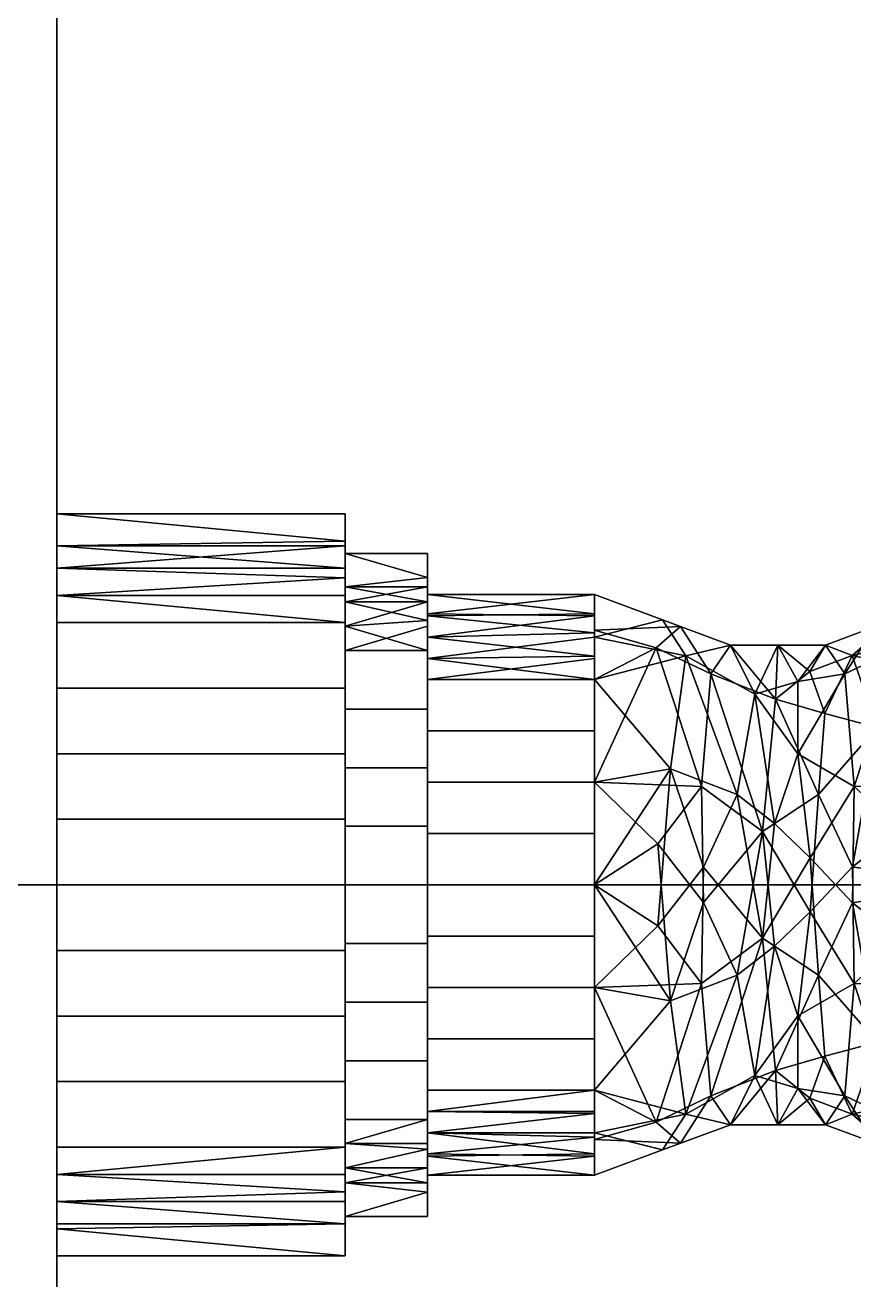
# Model space of a CAD drawing. Header units: millimetres. Extents: x -75 to 3610, y -1375 to 0.
# Drawn here: x -1.5 to 38.7, y -539.2 to -478.3 of the extents above; entities that cross this region are included whole.
import ezdxf

# ---------------------------------------------------------------- set-up
doc = ezdxf.new("R2010")
doc.units = ezdxf.units.MM
doc.layers.add('IQ_204_3D', color=7, linetype='Continuous')
doc.layers.add('IQ_CON_COLDWATER_INT', color=7, linetype='Continuous', lineweight=25)

# ---------------------------------------------------------------- blocks, each defined once
blk = doc.blocks.new('coldwater')
blk.add_circle((0, 0), 3)
at = {"extrusion": (-1, 0, 0)}
blk.add_circle((0, 0), 3, dxfattribs=at)
at = {"extrusion": (0, -1, 0)}
blk.add_circle((0, 0), 3, dxfattribs=at)

msp = doc.modelspace()

# ---------------------------------------------------------------- block references
at = {"layer": 'IQ_CON_COLDWATER_INT', "xscale": 25, "yscale": 25, "zscale": 25}
msp.add_blockref('coldwater', (-0.004, -520), dxfattribs=at)

# ---------------------------------------------------------------- meshes
at = {"layer": 'IQ_204_3D'}
mesh = msp.add_polyface(dxfattribs=at)
corners = [(-0.004, -520, 185), (-0.004, -502, 185), (-0.004, -507.272, 172.272), (-0.004, -520, 167), (-0.004, -532.728, 172.272), (-0.004, -538, 185)]
mesh.append_faces([[corners[k] for k in face] for face in [(2, 3, 0, 1)]], dxfattribs={"vtx1": -1})
mesh.append_faces([[corners[k] for k in face] for face in [(4, 5, 0, 3)]], dxfattribs={"vtx2": -1})
mesh = msp.add_polyface(dxfattribs=at)
corners = [(-0.004, -520, 185), (-0.004, -538, 185), (-0.004, -532.728, 197.728), (-0.004, -520, 203), (-0.004, -507.272, 197.728), (-0.004, -502, 185)]
mesh.append_faces([[corners[k] for k in face] for face in [(4, 5, 0, 3)]], dxfattribs={"vtx2": -1})
mesh.append_faces([[corners[k] for k in face] for face in [(0, 1, 2, 3)]], dxfattribs={"vtx3": -1})
mesh = msp.add_polyface(dxfattribs=at)
corners = [(-0.004, -538, 185), (-0.004, -532.728, 172.272), (-0.004, -520, 167), (-0.004, -507.272, 172.272), (-0.004, -502, 185), (13.996, -502, 185), (13.996, -507.272, 172.272), (13.996, -520, 167), (13.996, -532.728, 172.272), (13.996, -538, 185), (13.996, -505.099, 177.518), (-0.004, -504.636, 178.636), (-0.004, -503.55, 181.259), (-0.004, -513.636, 169.636), (13.996, -513.636, 169.636), (13.996, -516.818, 168.318), (-0.004, -535.364, 178.636), (13.996, -535.364, 178.636), (13.996, -536.45, 181.259), (13.996, -526.364, 169.636), (-0.004, -526.364, 169.636), (-0.004, -523.182, 168.318), (-0.004, -505.954, 175.454), (13.996, -503.55, 181.259), (-0.004, -510.454, 170.954), (13.996, -510.454, 170.954), (-0.004, -516.818, 168.318), (13.996, -534.046, 175.454), (-0.004, -534.046, 175.454), (-0.004, -536.682, 181.818), (-0.004, -529.546, 170.954), (13.996, -529.546, 170.954), (13.996, -523.182, 168.318)]
mesh.append_faces([[corners[k] for k in face] for face in [(29, 9, 0)]], dxfattribs={"vtx0": -1})
mesh.append_faces([[corners[k] for k in face] for face in [(6, 22, 10), (18, 16, 17), (9, 29, 18), (22, 6, 3), (10, 11, 23)]], dxfattribs={"vtx0": -1, "vtx1": -1})
mesh.append_faces([[corners[k] for k in face] for face in [(21, 32, 19, 20), (14, 13, 24, 25), (7, 2, 26, 15), (8, 1, 30, 31), (27, 28, 1, 8), (2, 7, 32, 21), (3, 6, 25, 24), (15, 26, 13, 14), (20, 19, 31, 30), (23, 11, 12)]], dxfattribs={"vtx0": -1, "vtx2": -1})
mesh.append_faces([[corners[k] for k in face] for face in [(22, 11, 10), (29, 16, 18)]], dxfattribs={"vtx1": -1, "vtx2": -1})
mesh.append_faces([[corners[k] for k in face] for face in [(16, 28, 27, 17)]], dxfattribs={"vtx1": -1, "vtx3": -1})
mesh.append_faces([[corners[k] for k in face] for face in [(4, 5, 23, 12)]], dxfattribs={"vtx2": -1})
mesh = msp.add_polyface(dxfattribs=at)
corners = [(-0.004, -502, 185), (-0.004, -507.272, 197.728), (-0.004, -520, 203), (-0.004, -532.728, 197.728), (-0.004, -538, 185), (13.996, -538, 185), (13.996, -532.728, 197.728), (13.996, -520, 203), (13.996, -507.272, 197.728), (13.996, -502, 185), (13.996, -534.901, 192.482), (-0.004, -535.364, 191.364), (-0.004, -536.45, 188.741), (-0.004, -526.364, 200.364), (13.996, -526.364, 200.364), (13.996, -523.182, 201.682), (13.996, -504.636, 191.364), (-0.004, -504.636, 191.364), (-0.004, -505.954, 194.546), (13.996, -513.636, 200.364), (-0.004, -513.636, 200.364), (-0.004, -516.818, 201.682), (-0.004, -534.046, 194.546), (13.996, -536.45, 188.741), (-0.004, -529.546, 199.046), (13.996, -529.546, 199.046), (-0.004, -523.182, 201.682), (-0.004, -503.55, 188.741), (13.996, -503.318, 188.182), (13.996, -505.954, 194.546), (-0.004, -510.454, 199.046), (13.996, -510.454, 199.046), (13.996, -516.818, 201.682)]
mesh.append_faces([[corners[k] for k in face] for face in [(6, 22, 10), (22, 6, 3), (10, 11, 23)]], dxfattribs={"vtx0": -1, "vtx1": -1})
mesh.append_faces([[corners[k] for k in face] for face in [(21, 32, 19, 20), (14, 13, 24, 25), (7, 2, 26, 15), (29, 18, 1, 8), (18, 29, 16, 17), (2, 7, 32, 21), (3, 6, 25, 24), (15, 26, 13, 14), (20, 19, 31, 30), (23, 11, 12), (30, 31, 8, 1), (27, 16, 28)]], dxfattribs={"vtx0": -1, "vtx2": -1})
mesh.append_faces([[corners[k] for k in face] for face in [(9, 0, 28)]], dxfattribs={"vtx1": -1})
mesh.append_faces([[corners[k] for k in face] for face in [(27, 17, 16), (22, 11, 10), (0, 27, 28)]], dxfattribs={"vtx1": -1, "vtx2": -1})
mesh.append_faces([[corners[k] for k in face] for face in [(4, 5, 23, 12)]], dxfattribs={"vtx2": -1})
mesh = msp.add_polyface(dxfattribs=at)
corners = [(13.996, -538, 185), (13.996, -532.728, 172.272), (13.996, -520, 167), (13.996, -507.272, 172.272), (13.996, -502, 185), (13.996, -503.912, 185), (13.996, -508.624, 173.624), (13.996, -520, 168.912), (13.996, -531.376, 173.624), (13.996, -536.088, 185)]
mesh.append_faces([[corners[k] for k in face] for face in [(8, 1, 2, 7)]], dxfattribs={"vtx0": -1, "vtx2": -1})
mesh.append_faces([[corners[k] for k in face] for face in [(2, 3, 6, 7)]], dxfattribs={"vtx1": -1, "vtx3": -1})
mesh.append_faces([[corners[k] for k in face] for face in [(9, 0, 1, 8)]], dxfattribs={"vtx2": -1})
mesh.append_faces([[corners[k] for k in face] for face in [(3, 4, 5, 6)]], dxfattribs={"vtx3": -1})
mesh = msp.add_polyface(dxfattribs=at)
corners = [(13.996, -502, 185), (13.996, -507.272, 197.728), (13.996, -520, 203), (13.996, -532.728, 197.728), (13.996, -538, 185), (13.996, -536.088, 185), (13.996, -531.376, 196.376), (13.996, -520, 201.088), (13.996, -508.624, 196.376), (13.996, -503.912, 185)]
mesh.append_faces([[corners[k] for k in face] for face in [(1, 8, 9, 0)]], dxfattribs={"vtx0": -1})
mesh.append_faces([[corners[k] for k in face] for face in [(8, 1, 2, 7)]], dxfattribs={"vtx0": -1, "vtx2": -1})
mesh.append_faces([[corners[k] for k in face] for face in [(6, 7, 2, 3)]], dxfattribs={"vtx1": -1, "vtx3": -1})
mesh.append_faces([[corners[k] for k in face] for face in [(3, 4, 5, 6)]], dxfattribs={"vtx3": -1})
mesh = msp.add_polyface(dxfattribs=at)
corners = [(13.996, -536.088, 185), (13.996, -531.376, 173.624), (13.996, -520, 168.912), (13.996, -508.624, 173.624), (13.996, -503.912, 185), (17.996, -503.912, 185), (17.996, -508.624, 173.624), (17.996, -520, 168.912), (17.996, -531.376, 173.624), (17.996, -536.088, 185), (17.996, -507.177, 177.119), (13.996, -506.268, 179.312), (13.996, -505.545, 181.06), (13.996, -514.312, 171.268), (17.996, -514.312, 171.268), (17.996, -517.156, 170.09), (17.996, -533.732, 179.312), (13.996, -533.732, 179.312), (13.996, -532.554, 176.468), (17.996, -525.688, 171.268), (13.996, -525.688, 171.268), (13.996, -522.844, 170.09), (13.996, -507.446, 176.468), (17.996, -505.545, 181.06), (13.996, -511.468, 172.446), (17.996, -511.468, 172.446), (13.996, -517.156, 170.09), (13.996, -534.455, 181.06), (17.996, -534.91, 182.156), (17.996, -532.554, 176.468), (13.996, -528.532, 172.446), (17.996, -528.532, 172.446), (17.996, -522.844, 170.09)]
mesh.append_faces([[corners[k] for k in face] for face in [(6, 22, 10), (22, 6, 3), (10, 11, 23)]], dxfattribs={"vtx0": -1, "vtx1": -1})
mesh.append_faces([[corners[k] for k in face] for face in [(21, 32, 19, 20), (14, 13, 24, 25), (7, 2, 26, 15), (23, 11, 12), (29, 18, 1, 8), (15, 26, 13, 14), (18, 29, 16, 17), (2, 7, 32, 21), (20, 19, 31, 30), (3, 6, 25, 24), (30, 31, 8, 1), (27, 16, 28)]], dxfattribs={"vtx0": -1, "vtx2": -1})
mesh.append_faces([[corners[k] for k in face] for face in [(9, 0, 28)]], dxfattribs={"vtx1": -1})
mesh.append_faces([[corners[k] for k in face] for face in [(27, 17, 16), (22, 11, 10), (0, 27, 28)]], dxfattribs={"vtx1": -1, "vtx2": -1})
mesh.append_faces([[corners[k] for k in face] for face in [(4, 5, 23, 12)]], dxfattribs={"vtx2": -1})
mesh = msp.add_polyface(dxfattribs=at)
corners = [(13.996, -503.912, 185), (13.996, -508.624, 196.376), (13.996, -520, 201.088), (13.996, -531.376, 196.376), (13.996, -536.088, 185), (17.996, -536.088, 185), (17.996, -531.376, 196.376), (17.996, -520, 201.088), (17.996, -508.624, 196.376), (17.996, -503.912, 185), (17.996, -532.823, 192.881), (13.996, -533.732, 190.688), (13.996, -534.455, 188.94), (13.996, -525.688, 198.732), (17.996, -525.688, 198.732), (17.996, -522.844, 199.91), (17.996, -506.268, 190.688), (13.996, -506.268, 190.688), (13.996, -507.446, 193.532), (17.996, -514.312, 198.732), (13.996, -514.312, 198.732), (13.996, -517.156, 199.91), (13.996, -532.554, 193.532), (17.996, -534.455, 188.94), (13.996, -528.532, 197.554), (17.996, -528.532, 197.554), (13.996, -522.844, 199.91), (13.996, -505.545, 188.94), (17.996, -505.09, 187.844), (17.996, -507.446, 193.532), (13.996, -511.468, 197.554), (17.996, -511.468, 197.554), (17.996, -517.156, 199.91)]
mesh.append_faces([[corners[k] for k in face] for face in [(6, 22, 10), (22, 6, 3), (10, 11, 23), (18, 16, 17)]], dxfattribs={"vtx0": -1, "vtx1": -1})
mesh.append_faces([[corners[k] for k in face] for face in [(21, 32, 19, 20), (14, 13, 24, 25), (7, 2, 26, 15), (23, 11, 12), (15, 26, 13, 14), (2, 7, 32, 21), (20, 19, 31, 30), (3, 6, 25, 24), (30, 31, 8, 1), (27, 16, 28)]], dxfattribs={"vtx0": -1, "vtx2": -1})
mesh.append_faces([[corners[k] for k in face] for face in [(9, 0, 28)]], dxfattribs={"vtx1": -1})
mesh.append_faces([[corners[k] for k in face] for face in [(27, 17, 16), (8, 29, 1), (22, 11, 10), (0, 27, 28)]], dxfattribs={"vtx1": -1, "vtx2": -1})
mesh.append_faces([[corners[k] for k in face] for face in [(18, 1, 29, 16)]], dxfattribs={"vtx1": -1, "vtx3": -1})
mesh.append_faces([[corners[k] for k in face] for face in [(4, 5, 23, 12)]], dxfattribs={"vtx2": -1})
mesh = msp.add_polyface(dxfattribs=at)
corners = [(17.996, -536.088, 185), (17.996, -531.376, 173.624), (17.996, -520, 168.912), (17.996, -508.624, 173.624), (17.996, -503.912, 185), (17.996, -505.912, 185), (17.996, -510.039, 175.039), (17.996, -520, 170.912), (17.996, -529.961, 175.039), (17.996, -534.088, 185)]
mesh.append_faces([[corners[k] for k in face] for face in [(8, 1, 2, 7)]], dxfattribs={"vtx0": -1, "vtx2": -1})
mesh.append_faces([[corners[k] for k in face] for face in [(2, 3, 6, 7)]], dxfattribs={"vtx1": -1, "vtx3": -1})
mesh.append_faces([[corners[k] for k in face] for face in [(9, 0, 1, 8)]], dxfattribs={"vtx2": -1})
mesh.append_faces([[corners[k] for k in face] for face in [(3, 4, 5, 6)]], dxfattribs={"vtx3": -1})
mesh = msp.add_polyface(dxfattribs=at)
corners = [(17.996, -503.912, 185), (17.996, -508.624, 196.376), (17.996, -520, 201.088), (17.996, -531.376, 196.376), (17.996, -536.088, 185), (17.996, -534.088, 185), (17.996, -529.961, 194.961), (17.996, -520, 199.088), (17.996, -510.039, 194.961), (17.996, -505.912, 185)]
mesh.append_faces([[corners[k] for k in face] for face in [(1, 8, 9, 0)]], dxfattribs={"vtx0": -1})
mesh.append_faces([[corners[k] for k in face] for face in [(8, 1, 2, 7)]], dxfattribs={"vtx0": -1, "vtx2": -1})
mesh.append_faces([[corners[k] for k in face] for face in [(6, 7, 2, 3)]], dxfattribs={"vtx1": -1, "vtx3": -1})
mesh.append_faces([[corners[k] for k in face] for face in [(3, 4, 5, 6)]], dxfattribs={"vtx3": -1})
mesh = msp.add_polyface(dxfattribs=at)
corners = [(17.996, -534.088, 185), (17.996, -529.961, 175.039), (17.996, -520, 170.912), (17.996, -510.039, 175.039), (17.996, -505.912, 185), (26.102, -505.912, 185), (26.102, -510.039, 175.039), (26.102, -520, 170.912), (26.102, -529.961, 175.039), (26.102, -534.088, 185), (26.102, -507.766, 180.526), (17.996, -507.976, 180.019), (17.996, -506.944, 182.51), (17.996, -515.019, 172.976), (26.102, -515.019, 172.976), (26.102, -517.51, 171.944), (26.102, -532.024, 180.019), (17.996, -532.024, 180.019), (17.996, -530.993, 177.529), (26.102, -524.981, 172.976), (17.996, -524.981, 172.976), (17.996, -522.49, 171.944), (26.102, -508.902, 177.782), (26.102, -506.839, 182.763), (17.996, -512.529, 174.007), (26.102, -512.529, 174.007), (17.996, -517.51, 171.944), (17.996, -533.161, 182.763), (26.102, -533.056, 182.51), (26.102, -530.993, 177.529), (17.996, -527.471, 174.007), (26.102, -527.471, 174.007), (26.102, -522.49, 171.944), (17.996, -509.007, 177.529)]
mesh.append_faces([[corners[k] for k in face] for face in [(4, 23, 12), (10, 12, 23), (6, 33, 22), (12, 10, 11), (17, 28, 27), (33, 6, 3)]], dxfattribs={"vtx0": -1, "vtx1": -1})
mesh.append_faces([[corners[k] for k in face] for face in [(21, 32, 19, 20), (7, 2, 26, 15), (24, 25, 14, 13), (29, 18, 1, 8), (15, 26, 13, 14), (17, 16, 28), (18, 29, 16, 17), (2, 7, 32, 21), (20, 19, 31, 30), (3, 6, 25, 24), (30, 31, 8, 1)]], dxfattribs={"vtx0": -1, "vtx2": -1})
mesh.append_faces([[corners[k] for k in face] for face in [(10, 22, 11), (28, 9, 27), (33, 11, 22)]], dxfattribs={"vtx1": -1, "vtx2": -1})
mesh.append_faces([[corners[k] for k in face] for face in [(4, 5, 23), (9, 0, 27)]], dxfattribs={"vtx2": -1})
mesh = msp.add_polyface(dxfattribs=at)
corners = [(17.996, -505.912, 185), (17.996, -510.039, 194.961), (17.996, -520, 199.088), (17.996, -529.961, 194.961), (17.996, -534.088, 185), (26.102, -534.088, 185), (26.102, -529.961, 194.961), (26.102, -520, 199.088), (26.102, -510.039, 194.961), (26.102, -505.912, 185), (26.102, -532.234, 189.474), (17.996, -532.024, 189.981), (17.996, -533.056, 187.49), (17.996, -524.981, 197.024), (26.102, -524.981, 197.024), (26.102, -522.49, 198.056), (26.102, -507.976, 189.981), (17.996, -507.976, 189.981), (17.996, -509.007, 192.471), (26.102, -515.019, 197.024), (17.996, -515.019, 197.024), (17.996, -517.51, 198.056), (26.102, -531.098, 192.218), (26.102, -533.161, 187.237), (17.996, -527.471, 195.993), (26.102, -527.471, 195.993), (17.996, -522.49, 198.056), (17.996, -506.839, 187.237), (26.102, -506.944, 187.49), (26.102, -509.007, 192.471), (17.996, -512.529, 195.993), (26.102, -512.529, 195.993), (26.102, -517.51, 198.056), (17.996, -530.993, 192.471)]
mesh.append_faces([[corners[k] for k in face] for face in [(4, 23, 12), (10, 12, 23), (6, 33, 22), (12, 10, 11), (17, 28, 27), (33, 6, 3)]], dxfattribs={"vtx0": -1, "vtx1": -1})
mesh.append_faces([[corners[k] for k in face] for face in [(21, 32, 19, 20), (7, 2, 26, 15), (24, 25, 14, 13), (15, 26, 13, 14), (2, 7, 32, 21), (20, 19, 31, 30), (3, 6, 25, 24), (30, 31, 8, 1)]], dxfattribs={"vtx0": -1, "vtx2": -1})
mesh.append_faces([[corners[k] for k in face] for face in [(10, 22, 11), (8, 29, 1), (28, 9, 27), (33, 11, 22)]], dxfattribs={"vtx1": -1, "vtx2": -1})
mesh.append_faces([[corners[k] for k in face] for face in [(18, 1, 29, 16), (16, 28, 17, 18)]], dxfattribs={"vtx1": -1, "vtx3": -1})
mesh.append_faces([[corners[k] for k in face] for face in [(4, 5, 23), (9, 0, 27)]], dxfattribs={"vtx2": -1})
mesh = msp.add_polyface(dxfattribs=at)
corners = [(26.102, -534.088, 185), (26.102, -529.961, 175.039), (26.102, -520, 170.912), (26.102, -510.039, 175.039), (26.102, -505.912, 185), (32.691, -508.363, 185), (37.303, -508.363, 185), (43.891, -505.912, 185), (43.891, -510.039, 175.039), (43.891, -520, 170.912), (43.891, -529.961, 175.039), (43.891, -534.088, 185), (37.303, -531.637, 185), (32.691, -531.637, 185), (33.025, -515.621, 174.428), (36.968, -524.379, 174.428), (31.293, -524.778, 173.464), (38.7, -515.222, 173.464), (39.726, -507.462, 185), (38.249, -509.76, 178.341), (34.997, -508.363, 185), (33.874, -510.751, 179.001), (30.528, -508.883, 178.426), (35.966, -513.646, 176.062), (29.782, -514.368, 172.975), (43.891, -507.642, 180.824), (40.911, -508.491, 177.827), (36.557, -518.685, 173.854), (34.249, -522.589, 174.418), (34.88, -529.007, 179.072), (38.619, -520.878, 172.592), (39.813, -527.638, 174.367), (40.597, -532.862, 185), (38.61, -531.13, 179.458), (43.891, -532.358, 180.824), (30.268, -532.538, 185), (31.744, -530.24, 178.341), (26.102, -532.358, 180.824), (29.082, -531.509, 177.827), (34.84, -517.02, 174.635), (35.969, -510.127, 180.225), (36.553, -530.353, 180.672), (34.997, -531.637, 185), (37.279, -528.312, 176.875), (26.102, -524.981, 172.976), (43.891, -515.019, 172.976), (26.102, -507.976, 180.019), (29.396, -507.138, 185), (31.39, -519.138, 172.6), (29.167, -521.986, 171.616), (26.102, -515.019, 172.976), (43.891, -524.981, 172.976)]
mesh.append_faces([[corners[k] for k in face] for face in [(35, 36, 13), (2, 49, 44), (12, 33, 32), (34, 33, 10), (6, 40, 20), (51, 30, 9)]], dxfattribs={"vtx0": -1, "vtx1": -1})
mesh.append_faces([[corners[k] for k in face] for face in [(17, 19, 26), (24, 3, 22), (6, 19, 40), (5, 21, 22), (17, 23, 19), (36, 29, 13), (27, 30, 15), (14, 24, 22), (30, 31, 15), (23, 40, 19), (33, 34, 32), (38, 44, 16), (36, 28, 29), (27, 39, 23), (25, 26, 18), (23, 21, 40), (39, 28, 14), (14, 22, 21), (27, 23, 17), (21, 23, 39), (48, 24, 14), (18, 26, 19), (30, 27, 17), (27, 15, 28), (28, 15, 29), (28, 16, 48), (43, 31, 33), (41, 42, 29), (26, 45, 17), (30, 51, 31), (10, 33, 31), (41, 43, 33), (41, 33, 12), (16, 36, 38), (37, 38, 35), (36, 16, 28), (35, 38, 36), (28, 39, 27), (21, 39, 14), (21, 20, 40), (43, 29, 15), (29, 43, 41), (31, 43, 15), (24, 48, 49), (17, 9, 30), (46, 47, 22), (28, 48, 14), (49, 48, 16), (44, 49, 16), (2, 24, 49)]], dxfattribs={"vtx0": -1, "vtx1": -1, "vtx2": -1})
mesh.append_faces([[corners[k] for k in face] for face in [(22, 47, 5), (24, 2, 50), (26, 25, 8), (38, 37, 1), (41, 12, 42), (22, 3, 46)]], dxfattribs={"vtx0": -1, "vtx2": -1})
mesh.append_faces([[corners[k] for k in face] for face in [(45, 9, 17), (5, 20, 21), (6, 18, 19), (8, 45, 26), (1, 44, 38), (42, 13, 29), (50, 3, 24), (51, 10, 31)]], dxfattribs={"vtx1": -1, "vtx2": -1})
mesh.append_faces([[corners[k] for k in face] for face in [(35, 0, 37), (18, 7, 25), (46, 4, 47), (34, 11, 32)]], dxfattribs={"vtx2": -1})
mesh = msp.add_polyface(dxfattribs=at)
corners = [(26.102, -505.912, 185), (26.102, -510.039, 194.961), (26.102, -520, 199.088), (26.102, -529.961, 194.961), (26.102, -534.088, 185), (32.691, -531.637, 185), (37.303, -531.637, 185), (43.891, -534.088, 185), (43.891, -529.961, 194.961), (43.891, -520, 199.088), (43.891, -510.039, 194.961), (43.891, -505.912, 185), (37.303, -508.363, 185), (32.691, -508.363, 185), (33.025, -524.379, 195.572), (36.968, -515.621, 195.572), (31.293, -515.222, 196.536), (38.7, -524.778, 196.536), (39.726, -532.538, 185), (38.249, -530.24, 191.659), (34.997, -531.637, 185), (33.874, -529.249, 190.999), (30.528, -531.117, 191.574), (35.966, -526.354, 193.938), (29.782, -525.632, 197.025), (43.891, -532.358, 189.176), (40.911, -531.509, 192.173), (36.557, -521.315, 196.146), (34.249, -517.411, 195.582), (34.88, -510.993, 190.928), (38.619, -519.122, 197.408), (39.813, -512.362, 195.633), (40.597, -507.138, 185), (38.61, -508.87, 190.542), (43.891, -507.642, 189.176), (30.268, -507.462, 185), (31.744, -509.76, 191.659), (26.102, -507.642, 189.176), (29.082, -508.491, 192.173), (34.84, -522.98, 195.365), (35.969, -529.873, 189.776), (36.553, -509.647, 189.328), (34.997, -508.363, 185), (37.279, -511.688, 193.125), (26.102, -515.019, 197.024), (43.891, -524.981, 197.024), (26.102, -532.024, 189.981), (29.396, -532.862, 185), (31.39, -520.862, 197.4), (29.167, -518.014, 198.384), (26.102, -524.981, 197.024), (43.891, -515.019, 197.024)]
mesh.append_faces([[corners[k] for k in face] for face in [(35, 36, 13), (2, 49, 44), (12, 33, 32), (34, 33, 10), (6, 40, 20), (51, 30, 9)]], dxfattribs={"vtx0": -1, "vtx1": -1})
mesh.append_faces([[corners[k] for k in face] for face in [(17, 19, 26), (24, 3, 22), (6, 19, 40), (5, 21, 22), (17, 23, 19), (36, 29, 13), (27, 30, 15), (14, 24, 22), (30, 31, 15), (23, 40, 19), (33, 34, 32), (38, 44, 16), (36, 28, 29), (27, 39, 23), (25, 26, 18), (23, 21, 40), (39, 28, 14), (14, 22, 21), (27, 23, 17), (21, 23, 39), (48, 24, 14), (18, 26, 19), (30, 27, 17), (27, 15, 28), (28, 15, 29), (28, 16, 48), (43, 31, 33), (41, 42, 29), (26, 45, 17), (30, 51, 31), (10, 33, 31), (41, 43, 33), (41, 33, 12), (16, 36, 38), (37, 38, 35), (36, 16, 28), (35, 38, 36), (28, 39, 27), (21, 39, 14), (21, 20, 40), (43, 29, 15), (29, 43, 41), (31, 43, 15), (24, 48, 49), (17, 9, 30), (46, 47, 22), (28, 48, 14), (49, 48, 16), (44, 49, 16), (2, 24, 49)]], dxfattribs={"vtx0": -1, "vtx1": -1, "vtx2": -1})
mesh.append_faces([[corners[k] for k in face] for face in [(22, 47, 5), (24, 2, 50), (26, 25, 8), (38, 37, 1), (41, 12, 42), (22, 3, 46)]], dxfattribs={"vtx0": -1, "vtx2": -1})
mesh.append_faces([[corners[k] for k in face] for face in [(45, 9, 17), (5, 20, 21), (6, 18, 19), (8, 45, 26), (1, 44, 38), (42, 13, 29), (50, 3, 24), (51, 10, 31)]], dxfattribs={"vtx1": -1, "vtx2": -1})
mesh.append_faces([[corners[k] for k in face] for face in [(35, 0, 37), (18, 7, 25), (46, 4, 47), (34, 11, 32)]], dxfattribs={"vtx2": -1})

doc.saveas('drawing.dxf')
